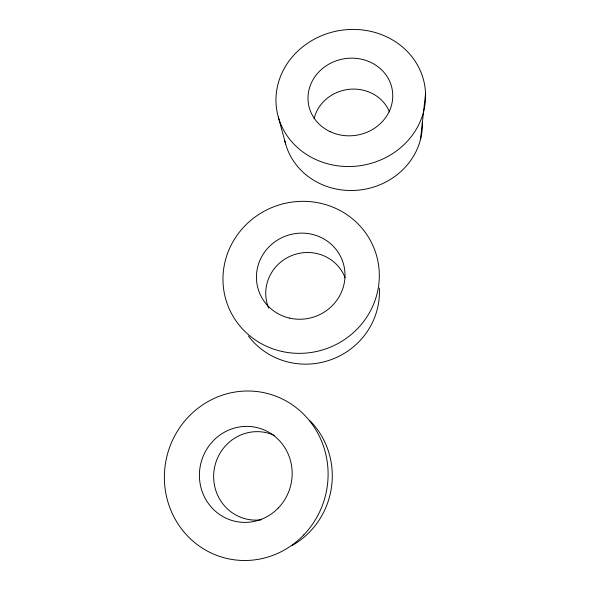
<?xml version="1.0" encoding="UTF-8"?>
<svg xmlns="http://www.w3.org/2000/svg" width="590" height="590" viewBox="0 0 590 590"><rect width="100%" height="100%" fill="white"/><g stroke="black" fill="none" stroke-linecap="round" stroke-linejoin="round"><path stroke-width="0.89" d="M420.5 139.424L425.56 93.604A74.996 68.359 -9.7 0 0 311.269 40.902A74.996 68.359 -9.7 0 0 315.525 159.411A74.996 68.359 -9.7 0 0 425.56 93.604M278.303 116.997L285.649 144.012M422.329 122.55A69.598 64.044 -9.3 0 1 360.866 189.869A69.598 64.044 -9.3 0 1 284.8 140.612M314.094 118.73A39.434 36.278 -9.4 0 1 349.73 89.267A39.434 36.278 -9.4 0 1 389.43 111.842M379.318 288.053A72.607 70.372 -20.2 0 1 331.307 359.583A72.607 70.372 -20.2 0 1 248.449 336.035M268.642 308.069A41.138 39.862 -20.2 0 1 291.925 255.5A41.138 39.862 -20.2 0 1 345.084 277.654M309.912 420.707A78.227 75.358 -77.7 0 1 292.249 545.433M261.636 519.709A44.316 42.694 -77.6 0 1 214.192 469.507A44.316 42.694 -77.6 0 1 274.756 435.634M330.053 131.629A42.487 38.726 -9.7 0 0 392.756 94.872A42.487 38.726 -9.7 0 0 328.335 64.458A42.487 38.726 -9.7 0 0 330.053 131.629M282.492 351.574A78.507 75.668 -20.2 0 0 376.214 254.401A78.507 75.668 -20.2 0 0 244.717 226.051A78.507 75.668 -20.2 0 0 282.492 351.574M289.697 318.135A44.479 42.864 -20.2 0 0 343.373 263.612A44.479 42.864 -20.2 0 0 269.07 246.804A44.479 42.864 -20.2 0 0 289.697 318.135M303.843 534.842A84.938 81.663 -75.8 0 0 267.801 393.596A84.938 81.663 -75.8 0 0 167.059 498.83A84.938 81.663 -75.8 0 0 303.843 534.842M278.215 508.064A48.114 46.263 -75.6 0 0 258.28 427.92A48.114 46.263 -75.6 0 0 200.858 487.178A48.114 46.263 -75.6 0 0 278.215 508.064"/></g></svg>
